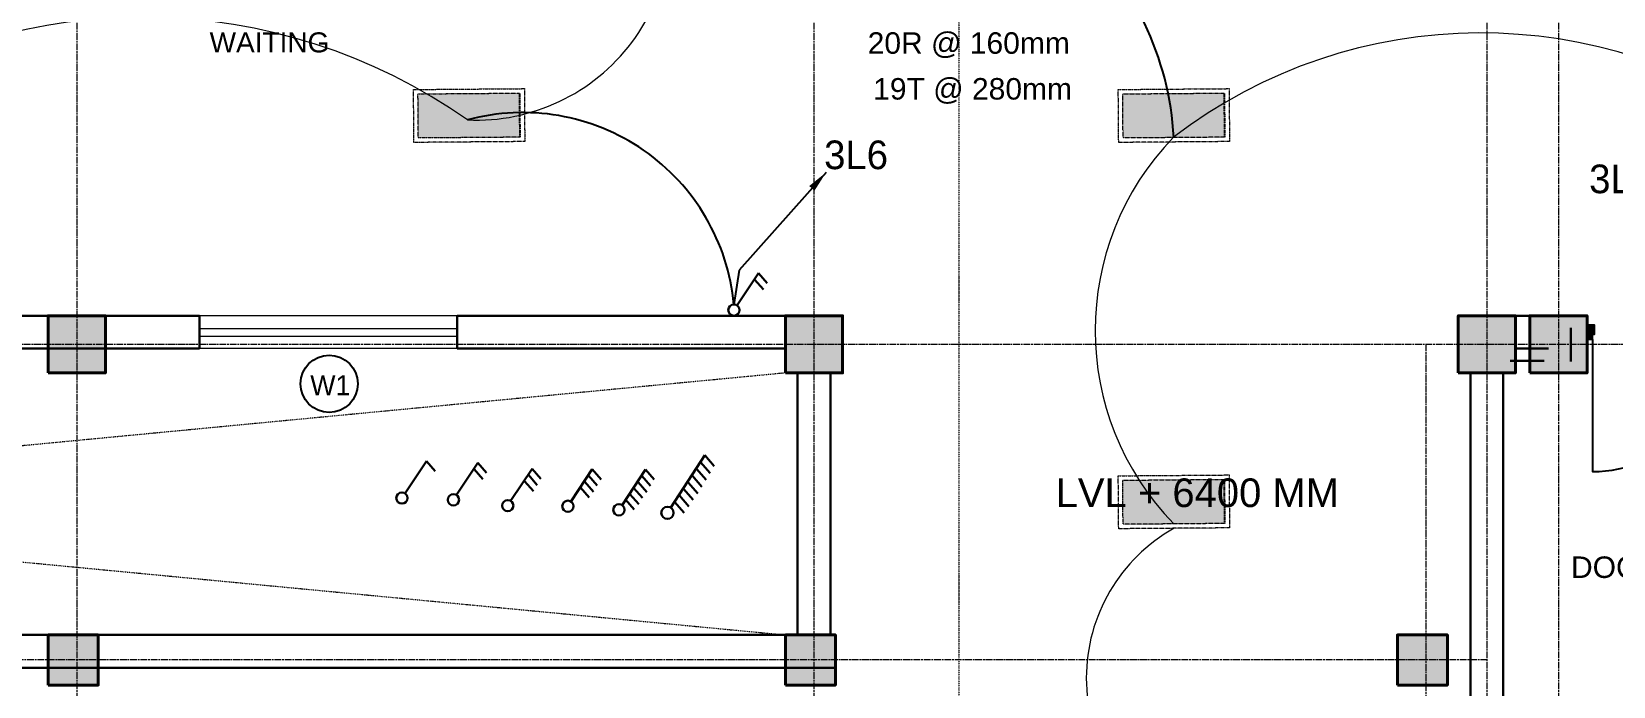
# Model space of a CAD drawing. Header units: inches. Extents: x -3071 to 2534411, y -17796 to 388172.
# Drawn here: x 1739535 to 1750585, y 358961 to 363535 of the extents above; entities that cross this region are included whole.
import ezdxf
from ezdxf.enums import TextEntityAlignment as Align

# ---------------------------------------------------------------- set-up
doc = ezdxf.new("R2010")
doc.units = ezdxf.units.IN
doc.header["$MEASUREMENT"] = 0
for name, pattern in [('ACAD_ISO08W100', [36, 24, -3, 6, -3]), ('CENTER', [2, 1.25, -0.25, 0.25, -0.25]), ('DASHDOT2', [12.7, 6.35, -3.175, 0, -3.175])]:
    doc.linetypes.add(name, pattern=pattern)
for name, color, linetype, lineweight in [('001-Archi-Opening Tags', 14, 'Continuous', 25), ('002-Archi- Opening', 90, 'Continuous', 25), ('A .4 col', 5, 'Continuous', 40), ('A 0.13 dw', 3, 'Continuous', 13), ('A 0.13 IND DIM', 240, 'Continuous', 13), ('cen', 50, 'ACAD_ISO08W100', 5), ('conduit Light & fan City', 30, 'Continuous', 5), ('p1 walls stone outline', 4, 'Continuous', 30), ('section', 6, 'DASHDOT2', 20), ('Switches', 173, 'Continuous', 15), ('text', 7, 'Continuous', 25)]:
    doc.layers.add(name, color=color, linetype=linetype, lineweight=lineweight)
for name, color, linetype in [('1 x 4 recessed', 80, 'CENTER'), ('ceilling fan', 3, 'Continuous'), ('Wires', 1, 'Continuous')]:
    doc.layers.add(name, color=color, linetype=linetype)
doc.styles.add('AERIAL', font='arial.ttf', dxfattribs={"height": 10})
doc.styles.add('Archi 100', font='GOTHIC.TTF', dxfattribs={"height": 200})
doc.styles.add('CG', font='GOTHIC.TTF', dxfattribs={"height": 40})
doc.dimstyles.new('Archi 100', dxfattribs={"dimtxt": 200, "dimasz": 150, "dimexe": 150, "dimexo": 300, "dimgap": 50, "dimtad": 1, "dimdec": 0, "dimrnd": 5, "dimzin": 0, "dimdsep": 46, "dimtxsty": 'Archi 100', "dimblk": 'ARCHTICK', "dimcen": 0.09, "dimdle": 150, "dimclrd": 256, "dimclre": 256, "dimclrt": 256, "dimadec": 0, "dimazin": 0, "dimtfac": 1, "dimtdec": 0, "dimtix": 1, "dimtofl": 0, "dimtmove": 0, "dimatfit": 3, "dimfxl": 150, "dimfxlon": 1, "dimtolj": 1, "dimtzin": 0, "dimlwd": -1, "dimlwe": -1, "dimarcsym": 0})

# ---------------------------------------------------------------- blocks, each defined once
blk = doc.blocks.new('*U658')
at = {"ltscale": 100}
for points in [[(5, 50), (5, -50), (55, -50), (55, 15), (40, 15), (40, 50)], [(995, 50), (995, -50), (945, -50), (945, 15), (960, 15), (960, 50)]]:
    blk.add_hatch(color=256, dxfattribs=at).paths.add_polyline_path(points)
blk.add_lwpolyline([(43, 50), (43, 964, -0.414214), (957, 50)], format="xyb", dxfattribs=at)
for points in [[(5, 50), (5, -50), (55, -50), (55, 15), (40, 15), (40, 50)], [(995, 50), (995, -50), (945, -50), (945, 15), (960, 15), (960, 50)]]:
    blk.add_lwpolyline(points, close=True)
blk = doc.blocks.new('W2')
at = {"layer": 'A 0.13 dw'}
for points in [[(143910, 195589), (143910, 195359), (142110, 195359), (142110, 195589)], [(142110, 195446), (143910, 195446), (143910, 195496), (142110, 195496)]]:
    blk.add_lwpolyline(points, close=True, dxfattribs=at)
blk = doc.blocks.new('window tag')
blk.add_circle((0, 0), 200)
at = {"style": 'Archi 100', "flags": 1}
for tag, p in [('WIDTH', (15, 174.5)), ('HEIGHT', (-4.5, -348.5))]:
    blk.add_attdef(tag, p, '', height=200, dxfattribs=at)
at = {"style": 'Archi 100'}
blk.add_attdef('SYMBOL', text='', height=200, dxfattribs=at).set_placement((8, -10.5), align=Align.MIDDLE_CENTER)
blk = doc.blocks.new('2 ft panel')
at = {"layer": '1 x 4 recessed', "lineweight": 0}
h = blk.add_hatch(dxfattribs=at)
h.set_pattern_fill('AR-SAND', color=256, scale=6.25)
h.set_pattern_definition([(37.5, (-417982.219, 97562.351), (-0.39370849, 12.04264856), [0, -9.5, 0, -10.625, 0, -10.15625]), (7.5, (-417982.219, 97562.351), (11.0611044, 17.6384129), [0, -5.125, 0, -8.5625, 0, -3.28125]), (327.5, (-417989.906, 97562.351), (19.46338664, 0.03536908), [0, -3.125, 0, -11.25, 0, -14.6875]), (317.5, (-417989.906, 97562.351), (18.7882913, 5.4854723), [0, -1.5625, 0, -7.375, 0, -8.4375])])
h.paths.add_polyline_path([(287.5, -125), (287.5, 125), (-287.5, 125), (-287.5, -125)])
at = {"layer": '1 x 4 recessed'}
blk.add_line((287.5, 125), (287.5, -125), dxfattribs=at)
at = {"layer": '1 x 4 recessed', "lineweight": 0}
for points in [[(315.6, -150), (-312.5, -150), (-312.5, 150), (315.6, 150)], [(287.5, -125), (-287.5, -125), (-287.5, 125), (287.5, 125)], [(315.6, 150), (315.6, -150)]]:
    blk.add_lwpolyline(points, dxfattribs=at)
blk = doc.blocks.new('1 WAY')
at = {"layer": 'Switches', "lineweight": 30}
for p, q in [((1.76, 2.13), (6.02, 8.52)), ((6.02, 8.52), (7.78, 6.51))]:
    blk.add_line(p, q, dxfattribs=at)
blk.add_circle((1.13, 1.13), 1.13, dxfattribs=at)
blk = doc.blocks.new('2 WAY')
at = {"layer": 'Switches', "lineweight": 30}
for p, q in [((1.76, 2.13), (6.02, 8.52)), ((5.27, 7.27), (7.02, 5.26)), ((6.02, 8.52), (7.78, 6.51))]:
    blk.add_line(p, q, dxfattribs=at)
blk.add_circle((1.13, 1.13), 1.13, dxfattribs=at)
blk = doc.blocks.new('3 WAY')
at = {"layer": 'Switches', "lineweight": 30}
for p, q in [((1.76, 2.13), (6.02, 8.52)), ((5.27, 7.27), (7.02, 5.26)), ((6.02, 8.52), (7.78, 6.51)), ((4.51, 6.01), (6.27, 4.01))]:
    blk.add_line(p, q, dxfattribs=at)
blk.add_circle((1.13, 1.13), 1.13, dxfattribs=at)
blk = doc.blocks.new('4 WAY')
at = {"layer": 'Switches', "lineweight": 30}
for p, q in [((1.76, 2.13), (6.02, 8.52)), ((5.27, 7.27), (7.02, 5.26)), ((6.02, 8.52), (7.78, 6.51)), ((3.64, 4.89), (5.39, 2.88)), ((4.51, 6.01), (6.27, 4.01))]:
    blk.add_line(p, q, dxfattribs=at)
blk.add_circle((1.13, 1.13), 1.13, dxfattribs=at)
blk = doc.blocks.new('6gang switch')
at = {"layer": 'Switches', "lineweight": 30}
for p, q in [((1.74, 2.08), (6.46, 9.17)), ((4.95, 6.67), (6.71, 4.66)), ((5.7, 7.92), (7.46, 5.92)), ((6.46, 9.17), (8.21, 7.17)), ((3.32, 4.29), (5.08, 2.28)), ((4.07, 5.54), (5.83, 3.54)), ((2.44, 3.16), (4.2, 1.16))]:
    blk.add_line(p, q, dxfattribs=at)
blk.add_circle((1.13, 1.13), 1.13, dxfattribs=at)
blk = doc.blocks.new('8 gang')
at = {"layer": 'Switches', "lineweight": 30}
for p, q in [((1.74, 2.08), (7.96, 11.68)), ((7.96, 11.68), (9.72, 9.67)), ((6.46, 9.17), (8.21, 7.17)), ((7.21, 10.43), (8.97, 8.42)), ((4.95, 6.67), (6.71, 4.66)), ((5.7, 7.92), (7.46, 5.92)), ((2.44, 3.16), (4.2, 1.16)), ((3.32, 4.29), (5.08, 2.28)), ((4.07, 5.54), (5.83, 3.54))]:
    blk.add_line(p, q, dxfattribs=at)
blk.add_circle((1.13, 1.13), 1.13, dxfattribs=at)
blk = doc.blocks.new('_ArchTick')
at = {"color": 0, "linetype": 'ByBlock', "const_width": 0.15}
blk.add_lwpolyline([(-0.5, -0.5), (0.5, 0.5)], dxfattribs=at)

msp = doc.modelspace()

# ---------------------------------------------------------------- hatches: boundary and pattern name
at = {"layer": 'A .4 col', "linetype": 'Continuous'}
h = msp.add_hatch(color=256, dxfattribs=at)
h.dxf.hatch_style = 1
h.paths.add_polyline_path([(1739650.46, 361150.17), (1740050.46, 361150.17), (1740050.46, 361550.17), (1739650.46, 361550.17)])
h = msp.add_hatch(color=256, dxfattribs=at)
h.dxf.hatch_style = 1
h.paths.add_polyline_path([(1744800.46, 361150.17), (1745200.46, 361150.17), (1745200.46, 361550.17), (1744800.46, 361550.17)])
h = msp.add_hatch(color=256, dxfattribs=at)
h.dxf.hatch_style = 1
h.paths.add_polyline_path([(1749500.46, 361150.17), (1749900.46, 361150.17), (1749900.46, 361550.17), (1749500.46, 361550.17)])
h = msp.add_hatch(color=256, dxfattribs=at)
h.dxf.hatch_style = 1
h.paths.add_polyline_path([(1750000.46, 361150.17), (1750400.46, 361150.17), (1750400.46, 361550.17), (1750000.46, 361550.17)])
h = msp.add_hatch(color=256, dxfattribs=at)
h.dxf.hatch_style = 1
h.paths.add_polyline_path([(1739650.61, 358970.17), (1740000.61, 358970.17), (1740000.61, 359320.17), (1739650.61, 359320.17)])
h = msp.add_hatch(color=256, dxfattribs=at)
h.dxf.hatch_style = 1
h.paths.add_polyline_path([(1744800.61, 358970.17), (1745150.61, 358970.17), (1745150.61, 359320.17), (1744800.61, 359320.17)])
h = msp.add_hatch(color=256, dxfattribs=at)
h.dxf.hatch_style = 1
h.paths.add_polyline_path([(1749075.61, 358970.17), (1749425.61, 358970.17), (1749425.61, 359320.17), (1749075.61, 359320.17)])

# ---------------------------------------------------------------- linework, layer by layer
for points in [[(1739650.46, 361150.17), (1740050.46, 361150.17), (1740050.46, 361550.17), (1739650.46, 361550.17)], [(1744800.46, 361150.17), (1745200.46, 361150.17), (1745200.46, 361550.17), (1744800.46, 361550.17)], [(1749500.46, 361150.17), (1749900.46, 361150.17), (1749900.46, 361550.17), (1749500.46, 361550.17)], [(1750000.46, 361150.17), (1750400.46, 361150.17), (1750400.46, 361550.17), (1750000.46, 361550.17)], [(1750000.46, 361150.17), (1750400.46, 361150.17), (1750400.46, 361550.17), (1750000.46, 361550.17)], [(1739650.61, 358970.17), (1740000.61, 358970.17), (1740000.61, 359320.17), (1739650.61, 359320.17)], [(1744800.61, 358970.17), (1745150.61, 358970.17), (1745150.61, 359320.17), (1744800.61, 359320.17)], [(1749075.61, 358970.17), (1749425.61, 358970.17), (1749425.61, 359320.17), (1749075.61, 359320.17)]]:
    msp.add_lwpolyline(points, close=True, dxfattribs=at)
at = {"layer": 'cen', "ltscale": 2}
for p, q in [((1739850.46, 373172.74), (1739850.46, 347495.53)), ((1745000.46, 373172.74), (1745000.46, 347495.53)), ((1749700.46, 373172.74), (1749700.46, 347495.53)), ((1750200.46, 373172.74), (1750200.46, 347495.53)), ((1768615.46, 361350.17), (1720935.46, 361350.17)), ((1749275.46, 361350.17), (1749275.46, 347495.53)), ((1749703.38, 359145.17), (1724678.57, 359145.17))]:
    msp.add_line(p, q, dxfattribs=at)
at = {"layer": 'Defpoints'}
for centre, radius, start, end in [((1745403.83, 362679.51), 2113.19, 3.115474, 93.197566), ((1742967.65, 361489.01), 1480.23, 5.421238, 105.184606)]:
    msp.add_arc(centre, radius, start, end, dxfattribs=at)
at = {"layer": 'p1 walls stone outline'}
for p, q in [((1740707.08, 361550.17), (1738906.96, 361550.17)), ((1740706.96, 361320.4), (1740706.96, 361550.17)), ((1744800.46, 361550.17), (1742506.96, 361550.17)), ((1742506.96, 361320.17), (1742506.96, 361550.17)), ((1750130.31, 361550.17), (1749900.46, 361550.17)), ((1750000.46, 361550.17), (1750000.46, 361320.17)), ((1750287.09, 361230.23), (1750287.09, 361465.17)), ((1740707.08, 361320.17), (1738906.96, 361320.17)), ((1744800.46, 361320.17), (1742506.96, 361320.17)), ((1750130.31, 361320.17), (1749898.6, 361320.17)), ((1750100.46, 361235.17), (1749862.96, 361235.17)), ((1744885.46, 361150.17), (1744885.46, 359320.17)), ((1745115.46, 361150.17), (1745115.46, 359320.17)), ((1749585.46, 361150.17), (1749585.46, 356575.16)), ((1749815.46, 361150.17), (1749815.46, 356925.16)), ((1725310.61, 359320.17), (1745150.61, 359320.17)), ((1725540.61, 359090.17), (1745150.61, 359090.17))]:
    msp.add_line(p, q, dxfattribs=at)
at = {"layer": 'section'}
for p, q in [((1746012.87, 372948.64), (1746012.87, 347034.23)), ((1744800.46, 361150.17), (1725628.38, 359320.17)), ((1725650.46, 361150.17), (1744800.61, 359320.17))]:
    msp.add_line(p, q, dxfattribs=at)
at = {"layer": 'Wires', "lineweight": 9}
for centre, radius, start, end in [((1742640.37, 364276.96), 1360.73, 267.454027, 18.664935), ((1740313.51, 359698.24), 3937.1, 54.854262, 123.604919), ((1749658, 360002.22), 3523.37, 53.037705, 127.509875), ((1748902.4, 361447.07), 1937.56, 135.830475, 224.223713), ((1748101.74, 359018.71), 1198.96, 119.240511, 240.759489)]:
    msp.add_arc(centre, radius, start, end, dxfattribs=at)

# ---------------------------------------------------------------- block references
at = {"layer": '001-Archi-Opening Tags'}
ref = msp.add_blockref('window tag', (1741614.03, 361074.75), dxfattribs=at)
ref.add_attrib('SYMBOL', 'W1', dxfattribs={"layer": '0', "height": 140, "style": 'CG'}).set_placement((1741622.03, 361064.25), align=Align.MIDDLE_CENTER)
at = {"layer": '002-Archi- Opening', "xscale": -1.010101010106155, "yscale": 1.010101010106155, "zscale": 1.010101010106155, "rotation": 180}
msp.add_blockref('*U658', (1750395.41, 361435.17), dxfattribs=at)
at = {"layer": '1 x 4 recessed', "xscale": 1.232584708463637, "yscale": 1.232584708463637, "zscale": 1.232584708463637, "rotation": 0.4480127828097937}
for p in [(1742589.72, 362948.43), (1747512.69, 362948.43), (1747512.69, 360249.77)]:
    msp.add_blockref('2 ft panel', p, dxfattribs=at)
at = {"layer": 'A 0.13 IND DIM'}
msp.add_blockref('W2', (1598596.81, 165961.57), dxfattribs=at)
at = {"layer": 'ceilling fan', "lineweight": -3, "xscale": 34.89373264493602, "yscale": 34.89373264493602, "zscale": 34.89373264493602}
for name, p in [('2 WAY', (1744401.91, 361550.17)), ('1 WAY', (1742082.79, 360237.2)), ('2 WAY', (1742442.44, 360224.54)), ('3 WAY', (1742821.87, 360183.78)), ('4 WAY', (1743242.1, 360179.71))]:
    msp.add_blockref(name, p, dxfattribs=at)
at = {"layer": 'conduit Light & fan City', "xscale": 34.89373264493602, "yscale": 34.89373264493602, "zscale": 34.89373264493602}
msp.add_blockref('6gang switch', (1743598.77, 360154.84), dxfattribs=at)
at = {"layer": 'Wires', "ltscale": 5, "xscale": 38.09999999999999, "yscale": 38.09999999999999, "zscale": 38.09999999999999}
msp.add_blockref('8 gang', (1743933.75, 360130.04), dxfattribs=at)

# ---------------------------------------------------------------- texts
at = {"layer": 'text', "width": 14192.8258, "style": 'AERIAL'}
for s, insert, char_height, attachment_point in [('WAITING', (1740778.81, 363529.48), 140, 1), ('20R @ 160mm', (1745375.64, 363530.02), 150, 1), ('19T @ 280mm', (1745414.16, 363210.12), 150, 1), ('LVL + 6400 MM', (1746688.48, 360413.44), 200, 1), ("DOCTOR'S ROOM\\P{\\H0.9333x;     3260X 4370}", (1752086.35, 359476.31), 150, 9)]:
    msp.add_mtext(s, dxfattribs=dict(at, insert=insert, char_height=char_height, attachment_point=attachment_point))
at = {"layer": 'Wires', "lineweight": 9, "char_height": 200, "attachment_point": 1, "style": 'CG'}
for s, insert in [('3L6', (1745071.42, 362773.88)), ('3L5', (1750415.55, 362605.96))]:
    msp.add_mtext_dynamic_manual_height_columns(s, width=291.9664, gutter_width=300, heights=[0], dxfattribs=dict(at, insert=insert))

# ---------------------------------------------------------------- leaders
at = {"layer": 'Defpoints'}
msp.add_leader([(1745085.7, 362551.63), (1744476.75, 361869.41), (1744441.26, 361628.86)], dimstyle='Archi 100', override={"dimgap": 50, "dimtad": 0}, dxfattribs=at)

doc.saveas('drawing.dxf')
